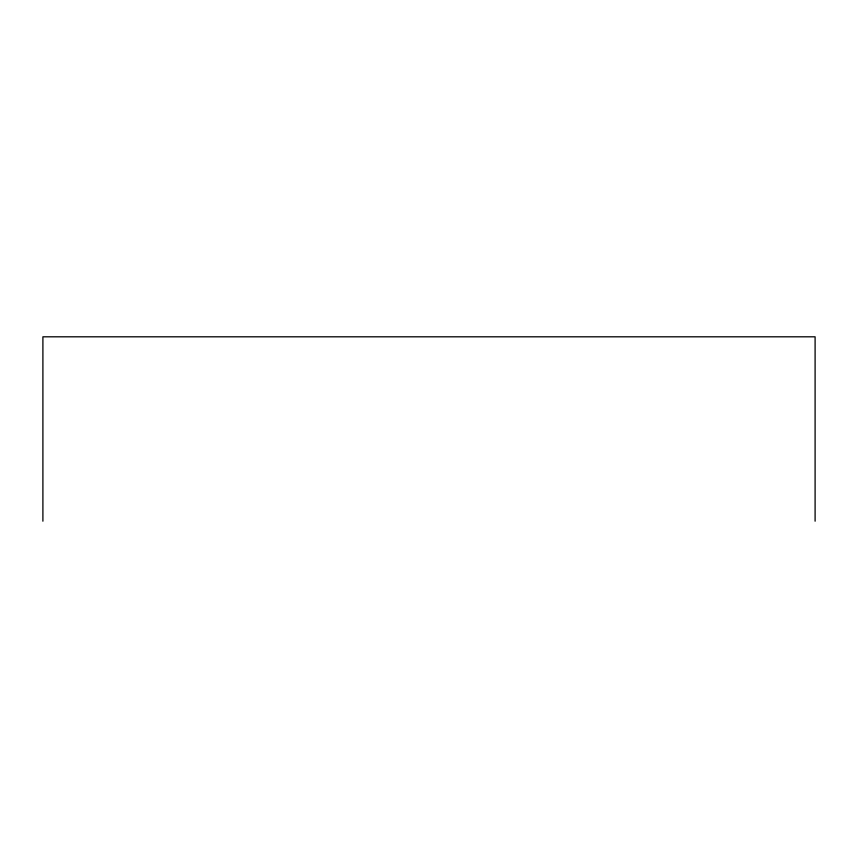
<?xml version="1.0" encoding="UTF-8"?>
<svg xmlns="http://www.w3.org/2000/svg" width="858" height="858" viewBox="0 0 858 858"><rect width="100%" height="100%" fill="white"/><g stroke="black" fill="none" stroke-linecap="round" stroke-linejoin="round"><path stroke-width="1.29" d="M815.1 521.192L815.1 336.808L42.9 336.808L42.9 521.192"/></g></svg>
